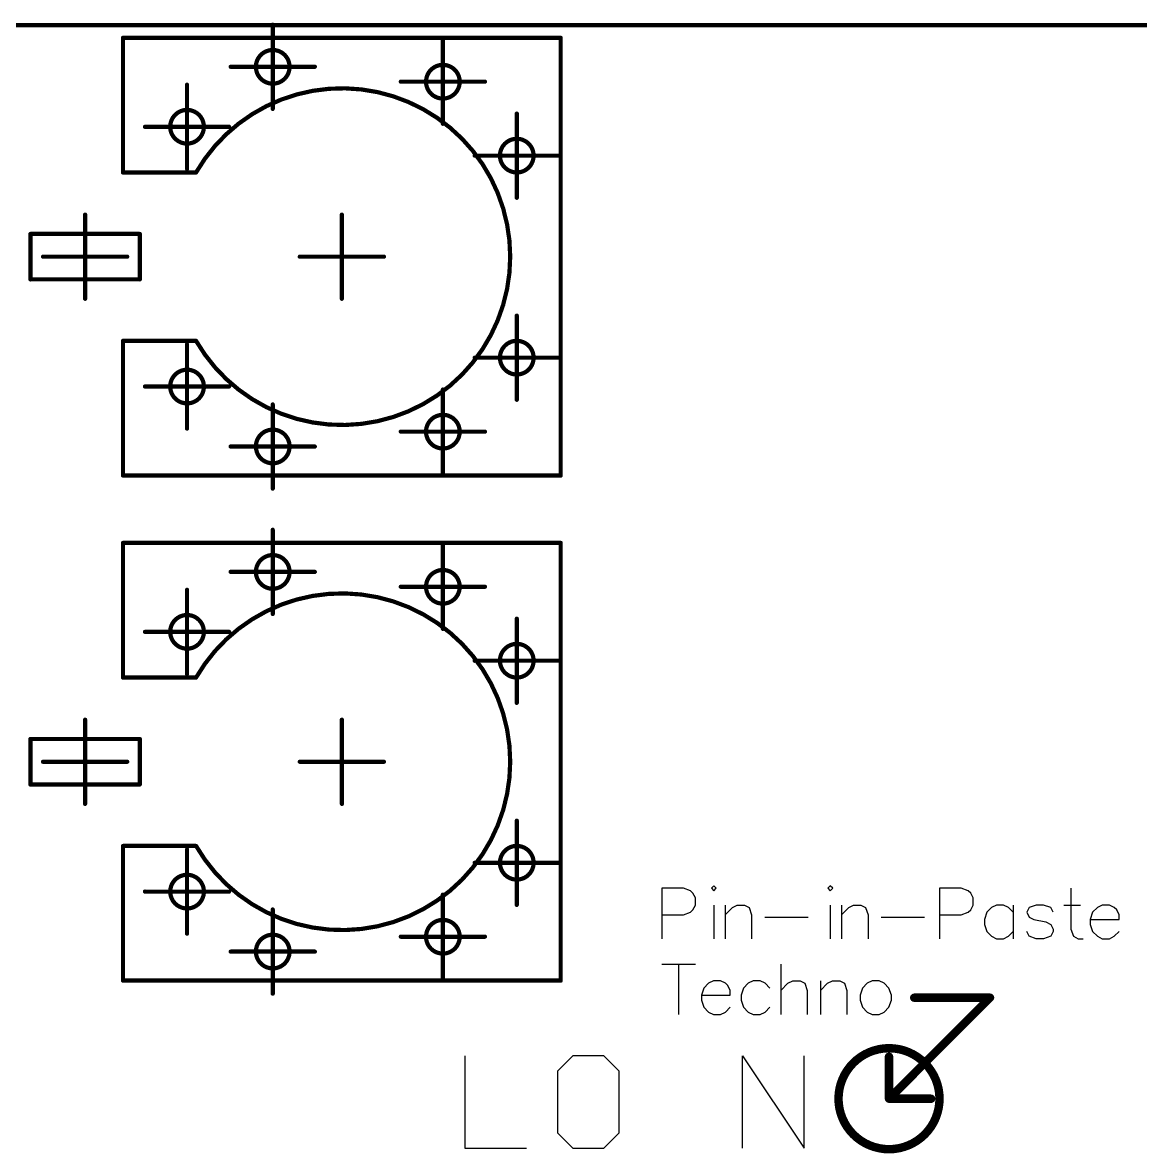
# Model space of a CAD drawing. Header units: millimetres. Extents: x 62 to 174, y 88 to 123.
# Drawn here: x 149.18 to 162.46, y 108.47 to 121.91 of the extents above; entities that cross this region are included whole.
import ezdxf

# ---------------------------------------------------------------- set-up
doc = ezdxf.new("R2010")
doc.units = ezdxf.units.MM
doc.layers.add('Mechanical1', color=6, linetype='Continuous')
doc.layers.add('Mechanical8', color=56, linetype='Continuous')

# ---------------------------------------------------------------- blocks, each defined once
blk = doc.blocks.new('AMPHENOL_SMP_MSLD_PCT_10_2')
at = {"layer": 'Mechanical8'}
for p, q in [((-2.443, 2.5), (-2.7, 2.5)), ((-2.7, 2.5), (-2.7, 1.9)), ((-2.357, 2.471), (-2.443, 2.5)), ((-2.329, 2.443), (-2.357, 2.471)), ((-2.3, 2.386), (-2.329, 2.443)), ((-2.08, 2.528), (-2.109, 2.5)), ((-2.109, 2.5), (-2.08, 2.471)), ((-2.052, 2.5), (-2.08, 2.528)), ((-2.08, 2.471), (-2.052, 2.5)), ((-0.698, 2.528), (-0.726, 2.5)), ((-0.726, 2.5), (-0.698, 2.471)), ((-0.669, 2.5), (-0.698, 2.528)), ((-0.698, 2.471), (-0.669, 2.5)), ((0.856, 2.5), (0.599, 2.5)), ((0.599, 2.5), (0.599, 1.9)), ((0.942, 2.471), (0.856, 2.5)), ((0.971, 2.443), (0.942, 2.471)), ((0.999, 2.386), (0.971, 2.443)), ((2.162, 2.5), (2.162, 2.014)), ((-2.329, 2.243), (-2.3, 2.3)), ((-2.3, 2.3), (-2.3, 2.386)), ((-2.08, 2.3), (-2.08, 1.9)), ((-1.946, 2.3), (-1.946, 1.9)), ((-1.86, 2.271), (-1.803, 2.3)), ((-1.803, 2.3), (-1.717, 2.3)), ((-1.717, 2.3), (-1.66, 2.271)), ((-0.698, 2.3), (-0.698, 1.9)), ((-0.563, 2.3), (-0.563, 1.9)), ((-0.478, 2.271), (-0.42, 2.3)), ((-0.42, 2.3), (-0.335, 2.3)), ((-0.335, 2.3), (-0.278, 2.271)), ((0.971, 2.243), (0.999, 2.3)), ((0.999, 2.3), (0.999, 2.386)), ((1.276, 2.3), (1.219, 2.271)), ((1.362, 2.3), (1.276, 2.3)), ((1.419, 2.271), (1.362, 2.3)), ((1.476, 2.3), (1.476, 1.9)), ((1.75, 2.3), (1.665, 2.271)), ((1.836, 2.3), (1.75, 2.3)), ((1.922, 2.271), (1.836, 2.3)), ((2.076, 2.3), (2.276, 2.3)), ((2.533, 2.3), (2.476, 2.271)), ((2.619, 2.3), (2.533, 2.3)), ((2.676, 2.271), (2.619, 2.3)), ((-2.7, 2.186), (-2.443, 2.186)), ((-2.443, 2.186), (-2.357, 2.214)), ((-2.357, 2.214), (-2.329, 2.243)), ((-1.946, 2.186), (-1.86, 2.271)), ((-1.66, 2.271), (-1.632, 2.186)), ((-1.632, 2.186), (-1.632, 1.9)), ((-1.475, 2.157), (-0.96, 2.157)), ((-0.563, 2.186), (-0.478, 2.271)), ((-0.278, 2.271), (-0.249, 2.186)), ((-0.249, 2.186), (-0.249, 1.9)), ((-0.092, 2.157), (0.422, 2.157)), ((0.599, 2.186), (0.856, 2.186)), ((0.856, 2.186), (0.942, 2.214)), ((0.942, 2.214), (0.971, 2.243)), ((1.162, 2.214), (1.133, 2.129)), ((1.219, 2.271), (1.162, 2.214)), ((1.476, 2.214), (1.419, 2.271)), ((1.665, 2.271), (1.636, 2.214)), ((1.636, 2.214), (1.665, 2.157)), ((1.665, 2.157), (1.722, 2.129)), ((1.95, 2.214), (1.922, 2.271)), ((2.419, 2.214), (2.39, 2.129)), ((2.476, 2.271), (2.419, 2.214)), ((2.705, 2.243), (2.676, 2.271)), ((2.733, 2.186), (2.705, 2.243)), ((2.733, 2.129), (2.733, 2.186)), ((1.133, 2.129), (1.133, 2.071)), ((1.133, 2.071), (1.162, 1.986)), ((1.722, 2.129), (1.865, 2.1)), ((1.865, 2.1), (1.922, 2.071)), ((1.922, 2.071), (1.95, 2.014)), ((2.39, 2.129), (2.733, 2.129)), ((2.39, 2.129), (2.39, 2.071)), ((2.39, 2.071), (2.419, 1.986)), ((1.162, 1.986), (1.219, 1.929)), ((1.219, 1.929), (1.276, 1.9)), ((1.276, 1.9), (1.362, 1.9)), ((1.362, 1.9), (1.419, 1.929)), ((1.419, 1.929), (1.476, 1.986)), ((1.665, 1.929), (1.636, 1.986)), ((1.75, 1.9), (1.665, 1.929)), ((1.836, 1.9), (1.75, 1.9)), ((1.922, 1.929), (1.836, 1.9)), ((1.95, 1.986), (1.922, 1.929)), ((1.95, 2.014), (1.95, 1.986)), ((2.162, 2.014), (2.19, 1.929)), ((2.19, 1.929), (2.247, 1.9)), ((2.247, 1.9), (2.305, 1.9)), ((2.419, 1.986), (2.476, 1.929)), ((2.476, 1.929), (2.533, 1.9)), ((2.533, 1.9), (2.619, 1.9)), ((2.619, 1.9), (2.676, 1.929)), ((2.676, 1.929), (2.733, 1.986)), ((-2.7, 1.6), (-2.3, 1.6)), ((-2.5, 1.6), (-2.5, 1)), ((-1.286, 1.6), (-1.286, 1)), ((-2.143, 1.371), (-2.2, 1.314)), ((-2.086, 1.4), (-2.143, 1.371)), ((-2, 1.4), (-2.086, 1.4)), ((-1.943, 1.371), (-2, 1.4)), ((-1.914, 1.343), (-1.943, 1.371)), ((-1.672, 1.371), (-1.729, 1.314)), ((-1.615, 1.4), (-1.672, 1.371)), ((-1.529, 1.4), (-1.615, 1.4)), ((-1.472, 1.371), (-1.529, 1.4)), ((-1.415, 1.314), (-1.472, 1.371)), ((-1.286, 1.286), (-1.2, 1.371)), ((-1.2, 1.371), (-1.143, 1.4)), ((-1.143, 1.4), (-1.057, 1.4)), ((-1.057, 1.4), (-1, 1.371)), ((-1, 1.371), (-0.972, 1.286)), ((-0.815, 1.4), (-0.815, 1)), ((-0.815, 1.286), (-0.729, 1.371)), ((-0.729, 1.371), (-0.672, 1.4)), ((-0.672, 1.4), (-0.586, 1.4)), ((-0.586, 1.4), (-0.529, 1.371)), ((-0.529, 1.371), (-0.5, 1.286)), ((-0.258, 1.371), (-0.315, 1.314)), ((-0.201, 1.4), (-0.258, 1.371)), ((-0.115, 1.4), (-0.201, 1.4)), ((-0.058, 1.371), (-0.115, 1.4)), ((-0.001, 1.314), (-0.058, 1.371)), ((-2.2, 1.314), (-2.229, 1.229)), ((-2.229, 1.229), (-1.886, 1.229)), ((-2.229, 1.229), (-2.229, 1.171)), ((-1.886, 1.286), (-1.914, 1.343)), ((-1.886, 1.229), (-1.886, 1.286)), ((-1.729, 1.314), (-1.757, 1.229)), ((-1.757, 1.229), (-1.757, 1.171)), ((-0.972, 1.286), (-0.972, 1)), ((-0.5, 1.286), (-0.5, 1)), ((-0.315, 1.314), (-0.343, 1.229)), ((-0.343, 1.229), (-0.343, 1.171)), ((0.028, 1.229), (-0.001, 1.314)), ((0.028, 1.171), (0.028, 1.229)), ((-2.229, 1.171), (-2.2, 1.086)), ((-2.2, 1.086), (-2.143, 1.029)), ((-1.943, 1.029), (-1.886, 1.086)), ((-1.757, 1.171), (-1.729, 1.086)), ((-1.729, 1.086), (-1.672, 1.029)), ((-1.472, 1.029), (-1.415, 1.086)), ((-0.343, 1.171), (-0.315, 1.086)), ((-0.315, 1.086), (-0.258, 1.029)), ((-0.058, 1.029), (-0.001, 1.086)), ((-0.001, 1.086), (0.028, 1.171)), ((-2.143, 1.029), (-2.086, 1)), ((-2.086, 1), (-2, 1)), ((-2, 1), (-1.943, 1.029)), ((-1.672, 1.029), (-1.615, 1)), ((-1.615, 1), (-1.529, 1)), ((-1.529, 1), (-1.472, 1.029)), ((-0.258, 1.029), (-0.201, 1)), ((-0.201, 1), (-0.115, 1)), ((-0.115, 1), (-0.058, 1.029))]:
    blk.add_line(p, q, dxfattribs=at)
at = {"layer": 'Mechanical8', "const_width": 0.1}
for points in [[(0, 0), (1.2, 1.2)], [(0.3, 1.2), (1.2, 1.2)], [(0, 0), (0, 0.5)], [(0, 0), (0.5, 0)]]:
    blk.add_lwpolyline(points, dxfattribs=at)
at = {"layer": 'Mechanical8'}
for points, const_width in [([(0.275, 1.2, 1), (0.325, 1.2, 1)], 0.05), ([(1.175, 1.2, 1), (1.225, 1.2, 1)], 0.05), ([(1.175, 1.2, 1), (1.225, 1.2, 1)], 0.05), ([(0.6, 0, 1), (-0.6, 0, 1)], 0.1), ([(-0.025, 0.5, 1), (0.025, 0.5, 1)], 0.05), ([(-0.625, 0, 1), (-0.575, 0, 1)], 0.05), ([(-0.025, 0, 1), (0.025, 0, 1)], 0.05), ([(-0.025, 0, 1), (0.025, 0, 1)], 0.05), ([(-0.025, 0, 1), (0.025, 0, 1)], 0.05), ([(0.475, 0, 1), (0.525, 0, 1)], 0.05), ([(0.575, 0, 1), (0.625, 0, 1)], 0.05)]:
    blk.add_lwpolyline(points, format="xyb", close=True, dxfattribs=dict(at, const_width=const_width))
blk = doc.blocks.new('MOLEX_85305_0232_101')
at = {"layer": 'Mechanical8', "const_width": 0.05}
for points in [[(-0.27, 3.7), (0.27, 3.7)], [(-0.27, 3.7), (-0.27, 2.4)], [(0.27, 3.7), (0.27, 2.4)], [(0, 3.55), (0, 3.05)], [(-0.5, 3.05), (0, 3.05)], [(0, 3.05), (0, 2.55)], [(0, 3.05), (0.5, 3.05)], [(-2.6, 2.6), (-2.6, -2.6)], [(-2.6, 2.6), (-1, 2.6)], [(-1, 2.6), (-1, 1.732)], [(1, 2.6), (2.6, 2.6)], [(1, 2.6), (1, 1.732)], [(2.6, 2.6), (2.6, -2.6)], [(-0.27, 2.4), (0.27, 2.4)], [(-1.543, 2.339), (-1.543, 1.839)], [(1.543, 2.339), (1.543, 1.839)], [(-2.043, 1.839), (-1.543, 1.839)], [(-1.543, 1.839), (-1.543, 1.339)], [(-1.543, 1.839), (-1.043, 1.839)], [(1.043, 1.839), (1.543, 1.839)], [(1.543, 1.839), (1.543, 1.339)], [(1.543, 1.839), (2.043, 1.839)], [(-2.255, 1.321), (-2.255, 0.821)], [(2.255, 1.321), (2.255, 0.821)], [(-2.755, 0.821), (-2.255, 0.821)], [(-2.255, 0.821), (-2.255, 0.321)], [(-2.255, 0.821), (-1.755, 0.821)], [(1.755, 0.821), (2.255, 0.821)], [(2.255, 0.821), (2.255, 0.321)], [(2.255, 0.821), (2.755, 0.821)], [(0, 0.5), (0, 0)], [(-0.5, 0), (0, 0)], [(0, 0), (0, -0.5)], [(0, 0), (0.5, 0)], [(-2.079, -0.7), (-2.079, -1.2)], [(2.078, -0.7), (2.078, -1.2)], [(-2.579, -1.2), (-2.079, -1.2)], [(-2.079, -1.2), (-2.079, -1.7)], [(-2.079, -1.2), (-1.579, -1.2)], [(1.578, -1.2), (2.078, -1.2)], [(2.078, -1.2), (2.078, -1.7)], [(2.078, -1.2), (2.578, -1.2)], [(-1.2, -1.578), (-1.2, -2.078)], [(1.2, -1.578), (1.2, -2.078)], [(-1.7, -2.078), (-1.2, -2.078)], [(-1.2, -2.078), (-1.2, -2.578)], [(-1.2, -2.078), (-0.7, -2.078)], [(0.7, -2.078), (1.2, -2.078)], [(1.2, -2.078), (1.2, -2.578)], [(1.2, -2.078), (1.7, -2.078)], [(-2.6, -2.6), (2.6, -2.6)]]:
    blk.add_lwpolyline(points, dxfattribs=at)
at = {"layer": 'Mechanical8'}
for points, const_width in [([(-0.283, 3.7, 1), (-0.258, 3.7, 1)], 0.025), ([(-0.283, 3.7, 1), (-0.258, 3.7, 1)], 0.025), ([(0.257, 3.7, 1), (0.282, 3.7, 1)], 0.025), ([(0.257, 3.7, 1), (0.282, 3.7, 1)], 0.025), ([(-0.013, 3.55, 1), (0.012, 3.55, 1)], 0.025), ([(-0.513, 3.05, 1), (-0.488, 3.05, 1)], 0.025), ([(-0.013, 3.05, 1), (0.012, 3.05, 1)], 0.025), ([(-0.013, 3.05, 1), (0.012, 3.05, 1)], 0.025), ([(-0.013, 3.05, 1), (0.012, 3.05, 1)], 0.025), ([(-0.013, 3.05, 1), (0.012, 3.05, 1)], 0.025), ([(0.487, 3.05, 1), (0.512, 3.05, 1)], 0.025), ([(-2.613, 2.6, 1), (-2.588, 2.6, 1)], 0.025), ([(-2.613, 2.6, 1), (-2.588, 2.6, 1)], 0.025), ([(-1.013, 2.6, 1), (-0.988, 2.6, 1)], 0.025), ([(-1.013, 2.6, 1), (-0.988, 2.6, 1)], 0.025), ([(-0.013, 2.55, 1), (0.012, 2.55, 1)], 0.025), ([(0.987, 2.6, 1), (1.012, 2.6, 1)], 0.025), ([(0.987, 2.6, 1), (1.012, 2.6, 1)], 0.025), ([(2.587, 2.6, 1), (2.612, 2.6, 1)], 0.025), ([(2.587, 2.6, 1), (2.612, 2.6, 1)], 0.025), ([(-0.283, 2.4, 1), (-0.258, 2.4, 1)], 0.025), ([(-0.283, 2.4, 1), (-0.258, 2.4, 1)], 0.025), ([(0.257, 2.4, 1), (0.282, 2.4, 1)], 0.025), ([(0.257, 2.4, 1), (0.282, 2.4, 1)], 0.025), ([(-1.555, 2.339, 1), (-1.53, 2.339, 1)], 0.025), ([(1.53, 2.339, 1), (1.555, 2.339, 1)], 0.025), ([(-1.343, 1.839, 1), (-1.743, 1.839, 1)], 0.05), ([(1.743, 1.839, 1), (1.343, 1.839, 1)], 0.05), ([(-2.055, 1.839, 1), (-2.03, 1.839, 1)], 0.025), ([(-1.755, 1.839, 1), (-1.73, 1.839, 1)], 0.025), ([(-1.555, 1.839, 1), (-1.53, 1.839, 1)], 0.025), ([(-1.555, 1.839, 1), (-1.53, 1.839, 1)], 0.025), ([(-1.555, 1.839, 1), (-1.53, 1.839, 1)], 0.025), ([(-1.555, 1.839, 1), (-1.53, 1.839, 1)], 0.025), ([(-1.355, 1.839, 1), (-1.33, 1.839, 1)], 0.025), ([(-1.055, 1.839, 1), (-1.03, 1.839, 1)], 0.025), ([(-1.013, 1.732, 1), (-0.988, 1.732, 1)], 0.025), ([(-1.013, 1.732, 1), (-0.988, 1.732, 1)], 0.025), ([(0.987, 1.732, 1), (1.012, 1.732, 1)], 0.025), ([(0.987, 1.732, 1), (1.012, 1.732, 1)], 0.025), ([(1.03, 1.839, 1), (1.055, 1.839, 1)], 0.025), ([(1.33, 1.839, 1), (1.355, 1.839, 1)], 0.025), ([(1.53, 1.839, 1), (1.555, 1.839, 1)], 0.025), ([(1.53, 1.839, 1), (1.555, 1.839, 1)], 0.025), ([(1.53, 1.839, 1), (1.555, 1.839, 1)], 0.025), ([(1.53, 1.839, 1), (1.555, 1.839, 1)], 0.025), ([(1.73, 1.839, 1), (1.755, 1.839, 1)], 0.025), ([(2.03, 1.839, 1), (2.055, 1.839, 1)], 0.025), ([(-2.268, 1.321, 1), (-2.243, 1.321, 1)], 0.025), ([(-1.555, 1.339, 1), (-1.53, 1.339, 1)], 0.025), ([(1.53, 1.339, 1), (1.555, 1.339, 1)], 0.025), ([(2.243, 1.321, 1), (2.268, 1.321, 1)], 0.025), ([(-2.055, 0.821, 1), (-2.455, 0.821, 1)], 0.05), ([(2.455, 0.821, 1), (2.055, 0.821, 1)], 0.05), ([(-2.768, 0.821, 1), (-2.743, 0.821, 1)], 0.025), ([(-2.468, 0.821, 1), (-2.443, 0.821, 1)], 0.025), ([(-2.268, 0.821, 1), (-2.243, 0.821, 1)], 0.025), ([(-2.268, 0.821, 1), (-2.243, 0.821, 1)], 0.025), ([(-2.268, 0.821, 1), (-2.243, 0.821, 1)], 0.025), ([(-2.268, 0.821, 1), (-2.243, 0.821, 1)], 0.025), ([(-2.068, 0.821, 1), (-2.043, 0.821, 1)], 0.025), ([(-1.768, 0.821, 1), (-1.743, 0.821, 1)], 0.025), ([(1.743, 0.821, 1), (1.768, 0.821, 1)], 0.025), ([(2.043, 0.821, 1), (2.068, 0.821, 1)], 0.025), ([(2.243, 0.821, 1), (2.268, 0.821, 1)], 0.025), ([(2.243, 0.821, 1), (2.268, 0.821, 1)], 0.025), ([(2.243, 0.821, 1), (2.268, 0.821, 1)], 0.025), ([(2.243, 0.821, 1), (2.268, 0.821, 1)], 0.025), ([(2.443, 0.821, 1), (2.468, 0.821, 1)], 0.025), ([(2.743, 0.821, 1), (2.768, 0.821, 1)], 0.025), ([(-0.013, 0.5, 1), (0.012, 0.5, 1)], 0.025), ([(-2.268, 0.321, 1), (-2.243, 0.321, 1)], 0.025), ([(2.243, 0.321, 1), (2.268, 0.321, 1)], 0.025), ([(-0.513, 0, 1), (-0.488, 0, 1)], 0.025), ([(-0.013, 0, 1), (0.012, 0, 1)], 0.025), ([(-0.013, 0, 1), (0.012, 0, 1)], 0.025), ([(-0.013, 0, 1), (0.012, 0, 1)], 0.025), ([(-0.013, 0, 1), (0.012, 0, 1)], 0.025), ([(0.487, 0, 1), (0.512, 0, 1)], 0.025), ([(-0.013, -0.5, 1), (0.012, -0.5, 1)], 0.025), ([(-2.091, -0.7, 1), (-2.066, -0.7, 1)], 0.025), ([(2.066, -0.7, 1), (2.091, -0.7, 1)], 0.025), ([(-1.879, -1.2, 1), (-2.279, -1.2, 1)], 0.05), ([(2.278, -1.2, 1), (1.878, -1.2, 1)], 0.05), ([(-2.591, -1.2, 1), (-2.566, -1.2, 1)], 0.025), ([(-2.291, -1.2, 1), (-2.266, -1.2, 1)], 0.025), ([(-2.091, -1.2, 1), (-2.066, -1.2, 1)], 0.025), ([(-2.091, -1.2, 1), (-2.066, -1.2, 1)], 0.025), ([(-2.091, -1.2, 1), (-2.066, -1.2, 1)], 0.025), ([(-2.091, -1.2, 1), (-2.066, -1.2, 1)], 0.025), ([(-1.891, -1.2, 1), (-1.866, -1.2, 1)], 0.025), ([(-1.591, -1.2, 1), (-1.566, -1.2, 1)], 0.025), ([(1.566, -1.2, 1), (1.591, -1.2, 1)], 0.025), ([(1.866, -1.2, 1), (1.891, -1.2, 1)], 0.025), ([(2.066, -1.2, 1), (2.091, -1.2, 1)], 0.025), ([(2.066, -1.2, 1), (2.091, -1.2, 1)], 0.025), ([(2.066, -1.2, 1), (2.091, -1.2, 1)], 0.025), ([(2.066, -1.2, 1), (2.091, -1.2, 1)], 0.025), ([(2.266, -1.2, 1), (2.291, -1.2, 1)], 0.025), ([(2.566, -1.2, 1), (2.591, -1.2, 1)], 0.025), ([(-1.213, -1.578, 1), (-1.188, -1.578, 1)], 0.025), ([(1.187, -1.578, 1), (1.212, -1.578, 1)], 0.025), ([(-2.091, -1.7, 1), (-2.066, -1.7, 1)], 0.025), ([(2.066, -1.7, 1), (2.091, -1.7, 1)], 0.025), ([(-1, -2.078, 1), (-1.4, -2.078, 1)], 0.05), ([(1.4, -2.078, 1), (1, -2.078, 1)], 0.05), ([(-1.713, -2.078, 1), (-1.688, -2.078, 1)], 0.025), ([(-1.413, -2.078, 1), (-1.388, -2.078, 1)], 0.025), ([(-1.213, -2.078, 1), (-1.188, -2.078, 1)], 0.025), ([(-1.213, -2.078, 1), (-1.188, -2.078, 1)], 0.025), ([(-1.213, -2.078, 1), (-1.188, -2.078, 1)], 0.025), ([(-1.213, -2.078, 1), (-1.188, -2.078, 1)], 0.025), ([(-1.013, -2.078, 1), (-0.988, -2.078, 1)], 0.025), ([(-0.713, -2.078, 1), (-0.688, -2.078, 1)], 0.025), ([(0.687, -2.078, 1), (0.712, -2.078, 1)], 0.025), ([(0.987, -2.078, 1), (1.012, -2.078, 1)], 0.025), ([(1.187, -2.078, 1), (1.212, -2.078, 1)], 0.025), ([(1.187, -2.078, 1), (1.212, -2.078, 1)], 0.025), ([(1.187, -2.078, 1), (1.212, -2.078, 1)], 0.025), ([(1.187, -2.078, 1), (1.212, -2.078, 1)], 0.025), ([(1.387, -2.078, 1), (1.412, -2.078, 1)], 0.025), ([(1.687, -2.078, 1), (1.712, -2.078, 1)], 0.025), ([(-2.613, -2.6, 1), (-2.588, -2.6, 1)], 0.025), ([(-2.613, -2.6, 1), (-2.588, -2.6, 1)], 0.025), ([(-1.213, -2.578, 1), (-1.188, -2.578, 1)], 0.025), ([(1.187, -2.578, 1), (1.212, -2.578, 1)], 0.025), ([(2.587, -2.6, 1), (2.612, -2.6, 1)], 0.025), ([(2.587, -2.6, 1), (2.612, -2.6, 1)], 0.025)]:
    blk.add_lwpolyline(points, format="xyb", close=True, dxfattribs=dict(at, const_width=const_width))
at = {"layer": 'Mechanical8', "const_width": 0.05}
blk.add_lwpolyline([(1, 1.732, -3.732051), (-1, 1.732)], format="xyb", dxfattribs=at)
blk = doc.blocks.new('MOLEX_85305_0232_102')
at = {"layer": 'Mechanical8', "const_width": 0.05}
for points in [[(-0.27, 3.7), (0.27, 3.7)], [(-0.27, 3.7), (-0.27, 2.4)], [(0.27, 3.7), (0.27, 2.4)], [(0, 3.55), (0, 3.05)], [(-0.5, 3.05), (0, 3.05)], [(0, 3.05), (0, 2.55)], [(0, 3.05), (0.5, 3.05)], [(-2.6, 2.6), (-2.6, -2.6)], [(-2.6, 2.6), (-1, 2.6)], [(-1, 2.6), (-1, 1.732)], [(1, 2.6), (2.6, 2.6)], [(1, 2.6), (1, 1.732)], [(2.6, 2.6), (2.6, -2.6)], [(-0.27, 2.4), (0.27, 2.4)], [(-1.543, 2.339), (-1.543, 1.839)], [(1.543, 2.339), (1.543, 1.839)], [(-2.043, 1.839), (-1.543, 1.839)], [(-1.543, 1.839), (-1.543, 1.339)], [(-1.543, 1.839), (-1.043, 1.839)], [(1.043, 1.839), (1.543, 1.839)], [(1.543, 1.839), (1.543, 1.339)], [(1.543, 1.839), (2.043, 1.839)], [(-2.255, 1.321), (-2.255, 0.821)], [(2.255, 1.321), (2.255, 0.821)], [(-2.755, 0.821), (-2.255, 0.821)], [(-2.255, 0.821), (-2.255, 0.321)], [(-2.255, 0.821), (-1.755, 0.821)], [(1.755, 0.821), (2.255, 0.821)], [(2.255, 0.821), (2.255, 0.321)], [(2.255, 0.821), (2.755, 0.821)], [(0, 0.5), (0, 0)], [(-0.5, 0), (0, 0)], [(0, 0), (0, -0.5)], [(0, 0), (0.5, 0)], [(-2.079, -0.7), (-2.079, -1.2)], [(2.078, -0.7), (2.078, -1.2)], [(-2.579, -1.2), (-2.079, -1.2)], [(-2.079, -1.2), (-2.079, -1.7)], [(-2.079, -1.2), (-1.579, -1.2)], [(1.578, -1.2), (2.078, -1.2)], [(2.078, -1.2), (2.078, -1.7)], [(2.078, -1.2), (2.578, -1.2)], [(-1.2, -1.578), (-1.2, -2.078)], [(1.2, -1.578), (1.2, -2.078)], [(-1.7, -2.078), (-1.2, -2.078)], [(-1.2, -2.078), (-1.2, -2.578)], [(-1.2, -2.078), (-0.7, -2.078)], [(0.7, -2.078), (1.2, -2.078)], [(1.2, -2.078), (1.2, -2.578)], [(1.2, -2.078), (1.7, -2.078)], [(-2.6, -2.6), (2.6, -2.6)]]:
    blk.add_lwpolyline(points, dxfattribs=at)
at = {"layer": 'Mechanical8'}
for points, const_width in [([(-0.283, 3.7, 1), (-0.258, 3.7, 1)], 0.025), ([(-0.283, 3.7, 1), (-0.258, 3.7, 1)], 0.025), ([(0.257, 3.7, 1), (0.282, 3.7, 1)], 0.025), ([(0.257, 3.7, 1), (0.282, 3.7, 1)], 0.025), ([(-0.013, 3.55, 1), (0.012, 3.55, 1)], 0.025), ([(-0.513, 3.05, 1), (-0.488, 3.05, 1)], 0.025), ([(-0.013, 3.05, 1), (0.012, 3.05, 1)], 0.025), ([(-0.013, 3.05, 1), (0.012, 3.05, 1)], 0.025), ([(-0.013, 3.05, 1), (0.012, 3.05, 1)], 0.025), ([(-0.013, 3.05, 1), (0.012, 3.05, 1)], 0.025), ([(0.487, 3.05, 1), (0.512, 3.05, 1)], 0.025), ([(-2.613, 2.6, 1), (-2.588, 2.6, 1)], 0.025), ([(-2.613, 2.6, 1), (-2.588, 2.6, 1)], 0.025), ([(-1.013, 2.6, 1), (-0.988, 2.6, 1)], 0.025), ([(-1.013, 2.6, 1), (-0.988, 2.6, 1)], 0.025), ([(-0.013, 2.55, 1), (0.012, 2.55, 1)], 0.025), ([(0.987, 2.6, 1), (1.012, 2.6, 1)], 0.025), ([(0.987, 2.6, 1), (1.012, 2.6, 1)], 0.025), ([(2.587, 2.6, 1), (2.612, 2.6, 1)], 0.025), ([(2.587, 2.6, 1), (2.612, 2.6, 1)], 0.025), ([(-0.283, 2.4, 1), (-0.258, 2.4, 1)], 0.025), ([(-0.283, 2.4, 1), (-0.258, 2.4, 1)], 0.025), ([(0.257, 2.4, 1), (0.282, 2.4, 1)], 0.025), ([(0.257, 2.4, 1), (0.282, 2.4, 1)], 0.025), ([(-1.555, 2.339, 1), (-1.53, 2.339, 1)], 0.025), ([(1.53, 2.339, 1), (1.555, 2.339, 1)], 0.025), ([(-1.343, 1.839, 1), (-1.743, 1.839, 1)], 0.05), ([(1.743, 1.839, 1), (1.343, 1.839, 1)], 0.05), ([(-2.055, 1.839, 1), (-2.03, 1.839, 1)], 0.025), ([(-1.755, 1.839, 1), (-1.73, 1.839, 1)], 0.025), ([(-1.555, 1.839, 1), (-1.53, 1.839, 1)], 0.025), ([(-1.555, 1.839, 1), (-1.53, 1.839, 1)], 0.025), ([(-1.555, 1.839, 1), (-1.53, 1.839, 1)], 0.025), ([(-1.555, 1.839, 1), (-1.53, 1.839, 1)], 0.025), ([(-1.355, 1.839, 1), (-1.33, 1.839, 1)], 0.025), ([(-1.055, 1.839, 1), (-1.03, 1.839, 1)], 0.025), ([(-1.013, 1.732, 1), (-0.988, 1.732, 1)], 0.025), ([(-1.013, 1.732, 1), (-0.988, 1.732, 1)], 0.025), ([(0.987, 1.732, 1), (1.012, 1.732, 1)], 0.025), ([(0.987, 1.732, 1), (1.012, 1.732, 1)], 0.025), ([(1.03, 1.839, 1), (1.055, 1.839, 1)], 0.025), ([(1.33, 1.839, 1), (1.355, 1.839, 1)], 0.025), ([(1.53, 1.839, 1), (1.555, 1.839, 1)], 0.025), ([(1.53, 1.839, 1), (1.555, 1.839, 1)], 0.025), ([(1.53, 1.839, 1), (1.555, 1.839, 1)], 0.025), ([(1.53, 1.839, 1), (1.555, 1.839, 1)], 0.025), ([(1.73, 1.839, 1), (1.755, 1.839, 1)], 0.025), ([(2.03, 1.839, 1), (2.055, 1.839, 1)], 0.025), ([(-2.268, 1.321, 1), (-2.243, 1.321, 1)], 0.025), ([(-1.555, 1.339, 1), (-1.53, 1.339, 1)], 0.025), ([(1.53, 1.339, 1), (1.555, 1.339, 1)], 0.025), ([(2.243, 1.321, 1), (2.268, 1.321, 1)], 0.025), ([(-2.055, 0.821, 1), (-2.455, 0.821, 1)], 0.05), ([(2.455, 0.821, 1), (2.055, 0.821, 1)], 0.05), ([(-2.768, 0.821, 1), (-2.743, 0.821, 1)], 0.025), ([(-2.468, 0.821, 1), (-2.443, 0.821, 1)], 0.025), ([(-2.268, 0.821, 1), (-2.243, 0.821, 1)], 0.025), ([(-2.268, 0.821, 1), (-2.243, 0.821, 1)], 0.025), ([(-2.268, 0.821, 1), (-2.243, 0.821, 1)], 0.025), ([(-2.268, 0.821, 1), (-2.243, 0.821, 1)], 0.025), ([(-2.068, 0.821, 1), (-2.043, 0.821, 1)], 0.025), ([(-1.768, 0.821, 1), (-1.743, 0.821, 1)], 0.025), ([(1.743, 0.821, 1), (1.768, 0.821, 1)], 0.025), ([(2.043, 0.821, 1), (2.068, 0.821, 1)], 0.025), ([(2.243, 0.821, 1), (2.268, 0.821, 1)], 0.025), ([(2.243, 0.821, 1), (2.268, 0.821, 1)], 0.025), ([(2.243, 0.821, 1), (2.268, 0.821, 1)], 0.025), ([(2.243, 0.821, 1), (2.268, 0.821, 1)], 0.025), ([(2.443, 0.821, 1), (2.468, 0.821, 1)], 0.025), ([(2.743, 0.821, 1), (2.768, 0.821, 1)], 0.025), ([(-0.013, 0.5, 1), (0.012, 0.5, 1)], 0.025), ([(-2.268, 0.321, 1), (-2.243, 0.321, 1)], 0.025), ([(2.243, 0.321, 1), (2.268, 0.321, 1)], 0.025), ([(-0.513, 0, 1), (-0.488, 0, 1)], 0.025), ([(-0.013, 0, 1), (0.012, 0, 1)], 0.025), ([(-0.013, 0, 1), (0.012, 0, 1)], 0.025), ([(-0.013, 0, 1), (0.012, 0, 1)], 0.025), ([(-0.013, 0, 1), (0.012, 0, 1)], 0.025), ([(0.487, 0, 1), (0.512, 0, 1)], 0.025), ([(-0.013, -0.5, 1), (0.012, -0.5, 1)], 0.025), ([(-2.091, -0.7, 1), (-2.066, -0.7, 1)], 0.025), ([(2.066, -0.7, 1), (2.091, -0.7, 1)], 0.025), ([(-1.879, -1.2, 1), (-2.279, -1.2, 1)], 0.05), ([(2.278, -1.2, 1), (1.878, -1.2, 1)], 0.05), ([(-2.591, -1.2, 1), (-2.566, -1.2, 1)], 0.025), ([(-2.291, -1.2, 1), (-2.266, -1.2, 1)], 0.025), ([(-2.091, -1.2, 1), (-2.066, -1.2, 1)], 0.025), ([(-2.091, -1.2, 1), (-2.066, -1.2, 1)], 0.025), ([(-2.091, -1.2, 1), (-2.066, -1.2, 1)], 0.025), ([(-2.091, -1.2, 1), (-2.066, -1.2, 1)], 0.025), ([(-1.891, -1.2, 1), (-1.866, -1.2, 1)], 0.025), ([(-1.591, -1.2, 1), (-1.566, -1.2, 1)], 0.025), ([(1.566, -1.2, 1), (1.591, -1.2, 1)], 0.025), ([(1.866, -1.2, 1), (1.891, -1.2, 1)], 0.025), ([(2.066, -1.2, 1), (2.091, -1.2, 1)], 0.025), ([(2.066, -1.2, 1), (2.091, -1.2, 1)], 0.025), ([(2.066, -1.2, 1), (2.091, -1.2, 1)], 0.025), ([(2.066, -1.2, 1), (2.091, -1.2, 1)], 0.025), ([(2.266, -1.2, 1), (2.291, -1.2, 1)], 0.025), ([(2.566, -1.2, 1), (2.591, -1.2, 1)], 0.025), ([(-1.213, -1.578, 1), (-1.188, -1.578, 1)], 0.025), ([(1.187, -1.578, 1), (1.212, -1.578, 1)], 0.025), ([(-2.091, -1.7, 1), (-2.066, -1.7, 1)], 0.025), ([(2.066, -1.7, 1), (2.091, -1.7, 1)], 0.025), ([(-1, -2.078, 1), (-1.4, -2.078, 1)], 0.05), ([(1.4, -2.078, 1), (1, -2.078, 1)], 0.05), ([(-1.713, -2.078, 1), (-1.688, -2.078, 1)], 0.025), ([(-1.413, -2.078, 1), (-1.388, -2.078, 1)], 0.025), ([(-1.213, -2.078, 1), (-1.188, -2.078, 1)], 0.025), ([(-1.213, -2.078, 1), (-1.188, -2.078, 1)], 0.025), ([(-1.213, -2.078, 1), (-1.188, -2.078, 1)], 0.025), ([(-1.213, -2.078, 1), (-1.188, -2.078, 1)], 0.025), ([(-1.013, -2.078, 1), (-0.988, -2.078, 1)], 0.025), ([(-0.713, -2.078, 1), (-0.688, -2.078, 1)], 0.025), ([(0.687, -2.078, 1), (0.712, -2.078, 1)], 0.025), ([(0.987, -2.078, 1), (1.012, -2.078, 1)], 0.025), ([(1.187, -2.078, 1), (1.212, -2.078, 1)], 0.025), ([(1.187, -2.078, 1), (1.212, -2.078, 1)], 0.025), ([(1.187, -2.078, 1), (1.212, -2.078, 1)], 0.025), ([(1.187, -2.078, 1), (1.212, -2.078, 1)], 0.025), ([(1.387, -2.078, 1), (1.412, -2.078, 1)], 0.025), ([(1.687, -2.078, 1), (1.712, -2.078, 1)], 0.025), ([(-2.613, -2.6, 1), (-2.588, -2.6, 1)], 0.025), ([(-2.613, -2.6, 1), (-2.588, -2.6, 1)], 0.025), ([(-1.213, -2.578, 1), (-1.188, -2.578, 1)], 0.025), ([(1.187, -2.578, 1), (1.212, -2.578, 1)], 0.025), ([(2.587, -2.6, 1), (2.612, -2.6, 1)], 0.025), ([(2.587, -2.6, 1), (2.612, -2.6, 1)], 0.025)]:
    blk.add_lwpolyline(points, format="xyb", close=True, dxfattribs=dict(at, const_width=const_width))
at = {"layer": 'Mechanical8', "const_width": 0.05}
blk.add_lwpolyline([(1, 1.732, -3.732051), (-1, 1.732)], format="xyb", dxfattribs=at)

msp = doc.modelspace()

# ---------------------------------------------------------------- linework, layer by layer
at = {"layer": 'Mechanical1', "const_width": 0.05}
msp.add_lwpolyline([(102.472, 121.875), (174.472, 121.875)], dxfattribs=at)
at = {"layer": 'Mechanical8'}
for p, q in [((154.433, 109.633), (154.433, 108.533)), ((155.716, 109.633), (155.533, 109.45)), ((156.083, 109.633), (155.716, 109.633)), ((156.266, 109.45), (156.083, 109.633)), ((157.732, 108.533), (157.732, 109.633)), ((157.732, 109.633), (158.465, 108.533)), ((158.465, 108.533), (158.465, 109.633)), ((155.533, 109.45), (155.533, 108.716)), ((156.266, 108.716), (156.266, 109.45)), ((155.533, 108.716), (155.716, 108.533)), ((156.083, 108.533), (156.266, 108.716)), ((154.433, 108.533), (155.166, 108.533)), ((155.716, 108.533), (156.083, 108.533))]:
    msp.add_line(p, q, dxfattribs=at)

# ---------------------------------------------------------------- block references
at = {"rotation": 90}
for name, p in [('MOLEX_85305_0232_101', (152.972, 119.125)), ('MOLEX_85305_0232_102', (152.972, 113.125))]:
    msp.add_blockref(name, p, dxfattribs=at)
msp.add_blockref('AMPHENOL_SMP_MSLD_PCT_10_2', (159.472, 109.122))

doc.saveas('drawing.dxf')
